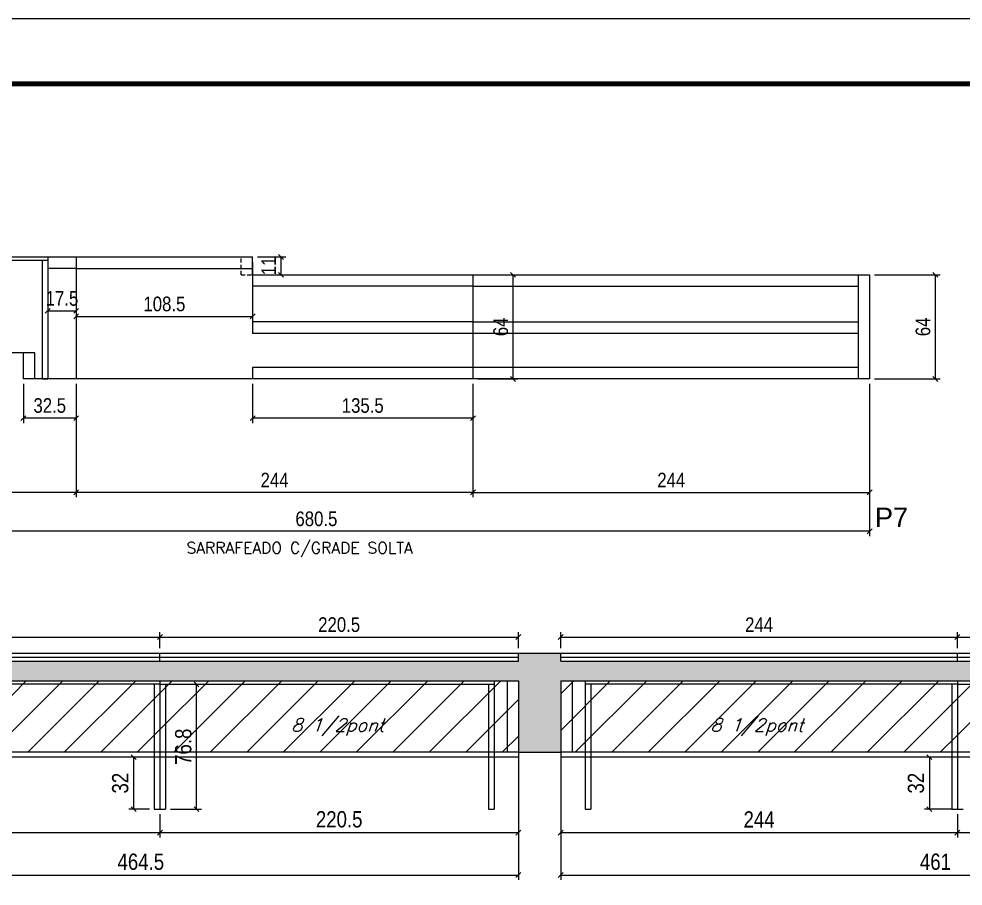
# Model space of a CAD drawing. Extents: x -10448 to -1189, y -11772 to 17235.
# Drawn here: x -10067 to -9486, y 12865 to 13399 of the extents above; entities that cross this region are included whole.
import ezdxf

# ---------------------------------------------------------------- set-up
doc = ezdxf.new("R2010")
doc.units = 0
doc.linetypes.add('DASHED', pattern=[0.75, 0.5, -0.25])
doc.linetypes.add('HIDDEN', pattern=[0.375, 0.25, -0.125])
for name, color, linetype in [('5', 5, 'Continuous'), ('COTA', 241, 'Continuous'), ('Painéis', 200, 'Continuous'), ('Reaproveitamento', 251, 'Continuous'), ('SARR_2.2x7', 40, 'Continuous'), ('SARR_3.5x7', 81, 'Continuous'), ('SARR_EDITAR', 141, 'Continuous'), ('texto', 7, 'Continuous')]:
    doc.layers.add(name, color=color, linetype=linetype)
doc.layers.add('Folhas', color=255, linetype='Continuous', lineweight=9)
doc.layers.add('SARRAFO DE PRESSAO', color=251, linetype='DASHED', lineweight=9)
doc.styles.add('COTA TECNICA', font='techl___.ttf', dxfattribs={"height": 10})
doc.styles.add('COTA TECNICA-50', font='techl___.ttf', dxfattribs={"height": 9})
doc.styles.add('Romans', font='romans.shx')
doc.styles.get("Standard").update_dxf_attribs({"font": 'arial.ttf'})
doc.dimstyles.new('COTA PAINEL-50', dxfattribs={"dimtxt": 9, "dimasz": 3, "dimexe": 3, "dimexo": 3, "dimgap": 3, "dimtad": 1, "dimdec": 1, "dimzin": 12, "dimdsep": 46, "dimtxsty": 'COTA TECNICA-50', "dimblk1": 'OBLIQUE', "dimblk2": 'OBLIQUE', "dimsah": 1, "dimcen": 0.9, "dimclrd": 4, "dimclre": 4, "dimclrt": 240, "dimadec": 1, "dimazin": 3, "dimtfac": 1, "dimtdec": 1, "dimtmove": 0, "dimatfit": 3, "dimfxl": 1, "dimtolj": 1, "dimtzin": 12, "dimarcsym": 0})
doc.dimstyles.new('PAINEL', dxfattribs={"dimtxt": 10, "dimasz": 3, "dimexe": 3, "dimexo": 3, "dimgap": 3, "dimtad": 1, "dimdec": 1, "dimzin": 12, "dimdsep": 46, "dimtxsty": 'COTA TECNICA', "dimblk1": 'OBLIQUE', "dimblk2": 'OBLIQUE', "dimsah": 1, "dimcen": 0.9, "dimclrd": 4, "dimclre": 4, "dimclrt": 240, "dimadec": 1, "dimazin": 3, "dimtfac": 1, "dimtdec": 1, "dimtmove": 0, "dimatfit": 3, "dimfxl": 1, "dimtolj": 1, "dimtzin": 12, "dimarcsym": 0})
pattern_1 = [(45, (-139469.283, -18395.978), (-11.2253202, 11.2253202), [])]

# ---------------------------------------------------------------- blocks, each defined once
blk = doc.blocks.new('9999999999')
at = {"layer": 'Folhas'}
blk.add_lwpolyline([(98138.98, 34190.21), (99623.98, 34190.21), (99623.98, 35240.21), (98138.98, 35240.21)], close=True, dxfattribs=at)
at = {"layer": 'Folhas', "color": 30, "const_width": 3}
blk.add_lwpolyline([(98213.98, 34230.21), (99583.98, 34230.21), (99583.98, 35200.21), (98213.98, 35200.21)], close=True, dxfattribs=at)
blk = doc.blocks.new('_Oblique')
at = {"color": 0, "linetype": 'ByBlock', "lineweight": -2}
blk.add_line((-0.5, -0.5), (0.5, 0.5), dxfattribs=at)
blk = doc.blocks.new('*D1134')
at = {"layer": 'COTA', "color": 4, "linetype": 'ByBlock', "lineweight": -2, "transparency": 16777216}
for p, q in [((-10224.17, 12941.44), (-10224.17, 12895.07)), ((-9980.17, 12909.44), (-9980.17, 12895.07)), ((-10224.17, 12898.07), (-9980.17, 12898.07))]:
    blk.add_line(p, q, dxfattribs=at)
at = {"layer": 'Defpoints', "color": 0, "linetype": 'ByBlock', "transparency": 16777216}
for p in [(-10224.17, 12944.44), (-9980.17, 12912.44), (-9980.17, 12898.07)]:
    blk.add_point(p, dxfattribs=at)
at = {"layer": 'COTA', "color": 4, "linetype": 'ByBlock', "lineweight": -2, "transparency": 16777216, "xscale": 3, "yscale": 3, "zscale": 3, "rotation": 180}
blk.add_blockref('_Oblique', (-10224.17, 12898.07), dxfattribs=at)
at = {"layer": 'COTA', "color": 4, "linetype": 'ByBlock', "lineweight": -2, "transparency": 16777216, "xscale": 3, "yscale": 3, "zscale": 3}
blk.add_blockref('_Oblique', (-9980.17, 12898.07), dxfattribs=at)
at = {"layer": 'COTA', "color": 240, "linetype": 'ByBlock', "transparency": 16777216, "insert": (-10102.17, 12906.14), "char_height": 10, "attachment_point": 5, "style": 'COTA TECNICA'}
blk.add_mtext('\\A1;244', dxfattribs=at)
blk = doc.blocks.new('*D1135')
at = {"layer": 'COTA', "color": 4, "linetype": 'ByBlock', "lineweight": -2, "transparency": 16777216}
for p, q in [((-9759.67, 12941.44), (-9759.67, 12895.07)), ((-9980.17, 12909.44), (-9980.17, 12895.07)), ((-9980.17, 12898.07), (-9759.67, 12898.07))]:
    blk.add_line(p, q, dxfattribs=at)
at = {"layer": 'Defpoints', "color": 0, "linetype": 'ByBlock', "transparency": 16777216}
for p in [(-9759.67, 12944.44), (-9980.17, 12912.44), (-9759.67, 12898.07)]:
    blk.add_point(p, dxfattribs=at)
at = {"layer": 'COTA', "color": 4, "linetype": 'ByBlock', "lineweight": -2, "transparency": 16777216, "xscale": 3, "yscale": 3, "zscale": 3, "rotation": 180}
blk.add_blockref('_Oblique', (-9980.17, 12898.07), dxfattribs=at)
at = {"layer": 'COTA', "color": 4, "linetype": 'ByBlock', "lineweight": -2, "transparency": 16777216, "xscale": 3, "yscale": 3, "zscale": 3}
blk.add_blockref('_Oblique', (-9759.67, 12898.07), dxfattribs=at)
at = {"layer": 'COTA', "color": 240, "linetype": 'ByBlock', "transparency": 16777216, "insert": (-9869.92, 12906.18), "char_height": 10, "attachment_point": 5, "style": 'COTA TECNICA'}
blk.add_mtext('\\A1;220.5', dxfattribs=at)
blk = doc.blocks.new('*D27')
at = {"layer": 'COTA', "color": 4, "linetype": 'ByBlock', "lineweight": -2, "transparency": 16777216}
for p, q in [((-10224.17, 12944.44), (-10224.17, 12868.95)), ((-9759.67, 12944.44), (-9759.67, 12868.95)), ((-10224.17, 12871.95), (-9759.67, 12871.95))]:
    blk.add_line(p, q, dxfattribs=at)
at = {"layer": 'Defpoints', "color": 0, "linetype": 'ByBlock', "transparency": 16777216}
for p in [(-10224.17, 12947.44), (-9759.67, 12947.44), (-9759.67, 12871.95)]:
    blk.add_point(p, dxfattribs=at)
at = {"layer": 'COTA', "color": 4, "linetype": 'ByBlock', "lineweight": -2, "transparency": 16777216, "xscale": 3, "yscale": 3, "zscale": 3, "rotation": 180}
blk.add_blockref('_Oblique', (-10224.17, 12871.95), dxfattribs=at)
at = {"layer": 'COTA', "color": 4, "linetype": 'ByBlock', "lineweight": -2, "transparency": 16777216, "xscale": 3, "yscale": 3, "zscale": 3}
blk.add_blockref('_Oblique', (-9759.67, 12871.95), dxfattribs=at)
at = {"layer": 'COTA', "color": 240, "linetype": 'ByBlock', "transparency": 16777216, "insert": (-9991.92, 12880.06), "char_height": 10, "attachment_point": 5, "style": 'COTA TECNICA'}
blk.add_mtext('\\A1;464.5', dxfattribs=at)
blk = doc.blocks.new('*D1136')
at = {"layer": 'COTA', "color": 4, "linetype": 'ByBlock', "lineweight": -2, "transparency": 16777216}
for p, q in [((-9733.67, 12941.44), (-9733.67, 12895.07)), ((-9489.67, 12909.44), (-9489.67, 12895.07)), ((-9733.67, 12898.07), (-9489.67, 12898.07))]:
    blk.add_line(p, q, dxfattribs=at)
at = {"layer": 'Defpoints', "color": 0, "linetype": 'ByBlock', "transparency": 16777216}
for p in [(-9733.67, 12944.44), (-9489.67, 12912.44), (-9489.67, 12898.07)]:
    blk.add_point(p, dxfattribs=at)
at = {"layer": 'COTA', "color": 4, "linetype": 'ByBlock', "lineweight": -2, "transparency": 16777216, "xscale": 3, "yscale": 3, "zscale": 3, "rotation": 180}
blk.add_blockref('_Oblique', (-9733.67, 12898.07), dxfattribs=at)
at = {"layer": 'COTA', "color": 4, "linetype": 'ByBlock', "lineweight": -2, "transparency": 16777216, "xscale": 3, "yscale": 3, "zscale": 3}
blk.add_blockref('_Oblique', (-9489.67, 12898.07), dxfattribs=at)
at = {"layer": 'COTA', "color": 240, "linetype": 'ByBlock', "transparency": 16777216, "insert": (-9611.67, 12906.14), "char_height": 10, "attachment_point": 5, "style": 'COTA TECNICA'}
blk.add_mtext('\\A1;244', dxfattribs=at)
blk = doc.blocks.new('*D1137')
at = {"layer": 'COTA', "color": 4, "linetype": 'ByBlock', "lineweight": -2, "transparency": 16777216}
for p, q in [((-9272.67, 12941.44), (-9272.67, 12895.07)), ((-9489.67, 12909.44), (-9489.67, 12895.07)), ((-9489.67, 12898.07), (-9272.67, 12898.07))]:
    blk.add_line(p, q, dxfattribs=at)
at = {"layer": 'Defpoints', "color": 0, "linetype": 'ByBlock', "transparency": 16777216}
for p in [(-9272.67, 12944.44), (-9489.67, 12912.44), (-9272.67, 12898.07)]:
    blk.add_point(p, dxfattribs=at)
at = {"layer": 'COTA', "color": 4, "linetype": 'ByBlock', "lineweight": -2, "transparency": 16777216, "xscale": 3, "yscale": 3, "zscale": 3, "rotation": 180}
blk.add_blockref('_Oblique', (-9489.67, 12898.07), dxfattribs=at)
at = {"layer": 'COTA', "color": 4, "linetype": 'ByBlock', "lineweight": -2, "transparency": 16777216, "xscale": 3, "yscale": 3, "zscale": 3}
blk.add_blockref('_Oblique', (-9272.67, 12898.07), dxfattribs=at)
at = {"layer": 'COTA', "color": 240, "linetype": 'ByBlock', "transparency": 16777216, "insert": (-9381.17, 12906.14), "char_height": 10, "attachment_point": 5, "style": 'COTA TECNICA'}
blk.add_mtext('\\A1;217', dxfattribs=at)
blk = doc.blocks.new('*D28')
at = {"layer": 'COTA', "color": 4, "linetype": 'ByBlock', "lineweight": -2, "transparency": 16777216}
for p, q in [((-9733.67, 12944.44), (-9733.67, 12868.95)), ((-9272.67, 12944.44), (-9272.67, 12868.95)), ((-9733.67, 12871.95), (-9272.67, 12871.95))]:
    blk.add_line(p, q, dxfattribs=at)
at = {"layer": 'Defpoints', "color": 0, "linetype": 'ByBlock', "transparency": 16777216}
for p in [(-9733.67, 12947.44), (-9272.67, 12947.44), (-9272.67, 12871.95)]:
    blk.add_point(p, dxfattribs=at)
at = {"layer": 'COTA', "color": 4, "linetype": 'ByBlock', "lineweight": -2, "transparency": 16777216, "xscale": 3, "yscale": 3, "zscale": 3, "rotation": 180}
blk.add_blockref('_Oblique', (-9733.67, 12871.95), dxfattribs=at)
at = {"layer": 'COTA', "color": 4, "linetype": 'ByBlock', "lineweight": -2, "transparency": 16777216, "xscale": 3, "yscale": 3, "zscale": 3}
blk.add_blockref('_Oblique', (-9272.67, 12871.95), dxfattribs=at)
at = {"layer": 'COTA', "color": 240, "linetype": 'ByBlock', "transparency": 16777216, "insert": (-9503.17, 12880.06), "char_height": 10, "attachment_point": 5, "style": 'COTA TECNICA'}
blk.add_mtext('\\A1;461', dxfattribs=at)
blk = doc.blocks.new('*D1142')
at = {"layer": 'COTA', "color": 4, "linetype": 'ByBlock', "lineweight": -2, "transparency": 16777216}
for p, q in [((-9492.67, 12944.44), (-9509.91, 12944.44)), ((-9506.91, 12944.44), (-9506.91, 12912.44)), ((-9492.67, 12912.44), (-9509.91, 12912.44))]:
    blk.add_line(p, q, dxfattribs=at)
at = {"layer": 'Defpoints', "color": 0, "linetype": 'ByBlock', "transparency": 16777216}
for p in [(-9489.67, 12944.44), (-9506.91, 12912.44), (-9489.67, 12912.44)]:
    blk.add_point(p, dxfattribs=at)
at = {"layer": 'COTA', "color": 4, "linetype": 'ByBlock', "lineweight": -2, "transparency": 16777216, "xscale": 3, "yscale": 3, "zscale": 3}
for p, rotation in [((-9506.91, 12944.44), 90), ((-9506.91, 12912.44), 270)]:
    blk.add_blockref('_Oblique', p, dxfattribs=dict(at, rotation=rotation))
at = {"layer": 'COTA', "color": 240, "linetype": 'ByBlock', "transparency": 16777216, "insert": (-9515.13, 12928.44), "char_height": 10, "attachment_point": 5, "rotation": 90, "style": 'COTA TECNICA'}
blk.add_mtext('\\A1;32', dxfattribs=at)
blk = doc.blocks.new('*D1144')
at = {"layer": 'COTA', "color": 4, "linetype": 'ByBlock', "lineweight": -2, "transparency": 16777216}
for p, q in [((-9986.67, 12944.44), (-9999.33, 12944.44)), ((-9996.33, 12944.44), (-9996.33, 12912.44)), ((-9986.67, 12912.44), (-9999.33, 12912.44))]:
    blk.add_line(p, q, dxfattribs=at)
at = {"layer": 'Defpoints', "color": 0, "linetype": 'ByBlock', "transparency": 16777216}
for p in [(-9983.67, 12944.44), (-9996.33, 12912.44), (-9983.67, 12912.44)]:
    blk.add_point(p, dxfattribs=at)
at = {"layer": 'COTA', "color": 4, "linetype": 'ByBlock', "lineweight": -2, "transparency": 16777216, "xscale": 3, "yscale": 3, "zscale": 3}
for p, rotation in [((-9996.33, 12944.44), 90), ((-9996.33, 12912.44), 270)]:
    blk.add_blockref('_Oblique', p, dxfattribs=dict(at, rotation=rotation))
at = {"layer": 'COTA', "color": 240, "linetype": 'ByBlock', "transparency": 16777216, "insert": (-10004.55, 12928.44), "char_height": 10, "attachment_point": 5, "rotation": 90, "style": 'COTA TECNICA'}
blk.add_mtext('\\A1;32', dxfattribs=at)
blk = doc.blocks.new('*D1145')
at = {"layer": 'COTA', "color": 4, "linetype": 'ByBlock', "lineweight": -2, "transparency": 16777216}
for p, q in [((-9973.67, 12989.24), (-9954.64, 12989.24)), ((-9957.64, 12912.44), (-9957.64, 12989.24)), ((-9973.67, 12912.44), (-9954.64, 12912.44))]:
    blk.add_line(p, q, dxfattribs=at)
at = {"layer": 'Defpoints', "color": 0, "linetype": 'ByBlock', "transparency": 16777216}
for p in [(-9976.67, 12989.24), (-9957.64, 12989.24), (-9976.67, 12912.44)]:
    blk.add_point(p, dxfattribs=at)
at = {"layer": 'COTA', "color": 4, "linetype": 'ByBlock', "lineweight": -2, "transparency": 16777216, "xscale": 3, "yscale": 3, "zscale": 3}
for p, rotation in [((-9957.64, 12989.24), 90), ((-9957.64, 12912.44), 270)]:
    blk.add_blockref('_Oblique', p, dxfattribs=dict(at, rotation=rotation))
at = {"layer": 'COTA', "color": 240, "linetype": 'ByBlock', "transparency": 16777216, "insert": (-9965.76, 12950.84), "char_height": 10, "attachment_point": 5, "rotation": 90, "style": 'COTA TECNICA'}
blk.add_mtext('\\A1;76.8', dxfattribs=at)
blk = doc.blocks.new('*D1160')
at = {"layer": 'COTA', "color": 4, "linetype": 'ByBlock', "lineweight": -2, "transparency": 16777216}
for p, q in [((-10224.17, 13011.44), (-10224.17, 13021.32)), ((-9980.17, 13011.44), (-9980.17, 13021.32)), ((-10224.17, 13018.32), (-9980.17, 13018.32))]:
    blk.add_line(p, q, dxfattribs=at)
at = {"layer": 'Defpoints', "color": 0, "linetype": 'ByBlock', "transparency": 16777216}
for p in [(-9980.17, 13018.32), (-10224.17, 13008.44), (-9980.17, 13008.44)]:
    blk.add_point(p, dxfattribs=at)
at = {"layer": 'COTA', "color": 4, "linetype": 'ByBlock', "lineweight": -2, "transparency": 16777216, "xscale": 3, "yscale": 3, "zscale": 3, "rotation": 180}
blk.add_blockref('_Oblique', (-10224.17, 13018.32), dxfattribs=at)
at = {"layer": 'COTA', "color": 4, "linetype": 'ByBlock', "lineweight": -2, "transparency": 16777216, "xscale": 3, "yscale": 3, "zscale": 3}
blk.add_blockref('_Oblique', (-9980.17, 13018.32), dxfattribs=at)
at = {"layer": 'COTA', "color": 240, "linetype": 'ByBlock', "transparency": 16777216, "insert": (-10102.17, 13025.89), "char_height": 9, "attachment_point": 5, "style": 'COTA TECNICA-50'}
blk.add_mtext('\\A1;244', dxfattribs=at)
blk = doc.blocks.new('*D1161')
at = {"layer": 'COTA', "color": 4, "linetype": 'ByBlock', "lineweight": -2, "transparency": 16777216}
for p, q in [((-9980.17, 13011.44), (-9980.17, 13021.32)), ((-9759.67, 13011.44), (-9759.67, 13021.32)), ((-9980.17, 13018.32), (-9759.67, 13018.32))]:
    blk.add_line(p, q, dxfattribs=at)
at = {"layer": 'Defpoints', "color": 0, "linetype": 'ByBlock', "transparency": 16777216}
for p in [(-9759.67, 13018.32), (-9980.17, 13008.44), (-9759.67, 13008.44)]:
    blk.add_point(p, dxfattribs=at)
at = {"layer": 'COTA', "color": 4, "linetype": 'ByBlock', "lineweight": -2, "transparency": 16777216, "xscale": 3, "yscale": 3, "zscale": 3, "rotation": 180}
blk.add_blockref('_Oblique', (-9980.17, 13018.32), dxfattribs=at)
at = {"layer": 'COTA', "color": 4, "linetype": 'ByBlock', "lineweight": -2, "transparency": 16777216, "xscale": 3, "yscale": 3, "zscale": 3}
blk.add_blockref('_Oblique', (-9759.67, 13018.32), dxfattribs=at)
at = {"layer": 'COTA', "color": 240, "linetype": 'ByBlock', "transparency": 16777216, "insert": (-9869.92, 13025.92), "char_height": 9, "attachment_point": 5, "style": 'COTA TECNICA-50'}
blk.add_mtext('\\A1;220.5', dxfattribs=at)
blk = doc.blocks.new('*D1162')
at = {"layer": 'COTA', "color": 4, "linetype": 'ByBlock', "lineweight": -2, "transparency": 16777216}
for p, q in [((-9733.67, 13011.44), (-9733.67, 13021.32)), ((-9489.67, 13011.44), (-9489.67, 13021.32)), ((-9733.67, 13018.32), (-9489.67, 13018.32))]:
    blk.add_line(p, q, dxfattribs=at)
at = {"layer": 'Defpoints', "color": 0, "linetype": 'ByBlock', "transparency": 16777216}
for p in [(-9489.67, 13018.32), (-9733.67, 13008.44), (-9489.67, 13008.44)]:
    blk.add_point(p, dxfattribs=at)
at = {"layer": 'COTA', "color": 4, "linetype": 'ByBlock', "lineweight": -2, "transparency": 16777216, "xscale": 3, "yscale": 3, "zscale": 3, "rotation": 180}
blk.add_blockref('_Oblique', (-9733.67, 13018.32), dxfattribs=at)
at = {"layer": 'COTA', "color": 4, "linetype": 'ByBlock', "lineweight": -2, "transparency": 16777216, "xscale": 3, "yscale": 3, "zscale": 3}
blk.add_blockref('_Oblique', (-9489.67, 13018.32), dxfattribs=at)
at = {"layer": 'COTA', "color": 240, "linetype": 'ByBlock', "transparency": 16777216, "insert": (-9611.67, 13025.89), "char_height": 9, "attachment_point": 5, "style": 'COTA TECNICA-50'}
blk.add_mtext('\\A1;244', dxfattribs=at)
blk = doc.blocks.new('*D1163')
at = {"layer": 'COTA', "color": 4, "linetype": 'ByBlock', "lineweight": -2, "transparency": 16777216}
for p, q in [((-9489.67, 13011.44), (-9489.67, 13021.32)), ((-9272.67, 13011.44), (-9272.67, 13021.32)), ((-9489.67, 13018.32), (-9272.67, 13018.32))]:
    blk.add_line(p, q, dxfattribs=at)
at = {"layer": 'Defpoints', "color": 0, "linetype": 'ByBlock', "transparency": 16777216}
for p in [(-9272.67, 13018.32), (-9489.67, 13008.44), (-9272.67, 13008.44)]:
    blk.add_point(p, dxfattribs=at)
at = {"layer": 'COTA', "color": 4, "linetype": 'ByBlock', "lineweight": -2, "transparency": 16777216, "xscale": 3, "yscale": 3, "zscale": 3, "rotation": 180}
blk.add_blockref('_Oblique', (-9489.67, 13018.32), dxfattribs=at)
at = {"layer": 'COTA', "color": 4, "linetype": 'ByBlock', "lineweight": -2, "transparency": 16777216, "xscale": 3, "yscale": 3, "zscale": 3}
blk.add_blockref('_Oblique', (-9272.67, 13018.32), dxfattribs=at)
at = {"layer": 'COTA', "color": 240, "linetype": 'ByBlock', "transparency": 16777216, "insert": (-9381.17, 13025.89), "char_height": 9, "attachment_point": 5, "style": 'COTA TECNICA-50'}
blk.add_mtext('\\A1;217', dxfattribs=at)
blk = doc.blocks.new('*D2209')
at = {"layer": 'COTA', "color": 4, "linetype": 'ByBlock', "lineweight": -2, "transparency": 16777216}
for p, q in [((-10031.67, 13174.08), (-10031.67, 13104.29)), ((-9787.67, 13174.08), (-9787.67, 13104.29)), ((-9787.67, 13107.29), (-10031.67, 13107.29))]:
    blk.add_line(p, q, dxfattribs=at)
at = {"layer": 'Defpoints', "color": 0, "linetype": 'ByBlock', "transparency": 16777216}
for p in [(-10031.67, 13177.08), (-9787.67, 13177.08), (-10031.67, 13107.29)]:
    blk.add_point(p, dxfattribs=at)
at = {"layer": 'COTA', "color": 4, "linetype": 'ByBlock', "lineweight": -2, "transparency": 16777216, "xscale": 3, "yscale": 3, "zscale": 3, "rotation": 180}
blk.add_blockref('_Oblique', (-10031.67, 13107.29), dxfattribs=at)
at = {"layer": 'COTA', "color": 4, "linetype": 'ByBlock', "lineweight": -2, "transparency": 16777216, "xscale": 3, "yscale": 3, "zscale": 3}
blk.add_blockref('_Oblique', (-9787.67, 13107.29), dxfattribs=at)
at = {"layer": 'COTA', "color": 240, "linetype": 'ByBlock', "transparency": 16777216, "insert": (-9909.67, 13114.85), "char_height": 9, "attachment_point": 5, "style": 'COTA TECNICA-50'}
blk.add_mtext('\\A1;244', dxfattribs=at)
blk = doc.blocks.new('*D2210')
at = {"layer": 'COTA', "color": 4, "linetype": 'ByBlock', "lineweight": -2, "transparency": 16777216}
for p, q in [((-9787.67, 13174.08), (-9787.67, 13104.29)), ((-9543.67, 13174.08), (-9543.67, 13104.29)), ((-9787.67, 13107.29), (-9543.67, 13107.29))]:
    blk.add_line(p, q, dxfattribs=at)
at = {"layer": 'Defpoints', "color": 0, "linetype": 'ByBlock', "transparency": 16777216}
for p in [(-9787.67, 13177.08), (-9543.67, 13177.08), (-9543.67, 13107.29)]:
    blk.add_point(p, dxfattribs=at)
at = {"layer": 'COTA', "color": 4, "linetype": 'ByBlock', "lineweight": -2, "transparency": 16777216, "xscale": 3, "yscale": 3, "zscale": 3, "rotation": 180}
blk.add_blockref('_Oblique', (-9787.67, 13107.29), dxfattribs=at)
at = {"layer": 'COTA', "color": 4, "linetype": 'ByBlock', "lineweight": -2, "transparency": 16777216, "xscale": 3, "yscale": 3, "zscale": 3}
blk.add_blockref('_Oblique', (-9543.67, 13107.29), dxfattribs=at)
at = {"layer": 'COTA', "color": 240, "linetype": 'ByBlock', "transparency": 16777216, "insert": (-9665.67, 13114.85), "char_height": 9, "attachment_point": 5, "style": 'COTA TECNICA-50'}
blk.add_mtext('\\A1;244', dxfattribs=at)
blk = doc.blocks.new('*D2211')
at = {"layer": 'COTA', "color": 4, "linetype": 'ByBlock', "lineweight": -2, "transparency": 16777216}
for p, q in [((-10224.17, 13174.08), (-10224.17, 13080.36)), ((-9543.67, 13174.08), (-9543.67, 13080.36)), ((-9543.67, 13083.36), (-10224.17, 13083.36))]:
    blk.add_line(p, q, dxfattribs=at)
at = {"layer": 'Defpoints', "color": 0, "linetype": 'ByBlock', "transparency": 16777216}
for p in [(-10224.17, 13177.08), (-9543.67, 13177.08), (-10224.17, 13083.36)]:
    blk.add_point(p, dxfattribs=at)
at = {"layer": 'COTA', "color": 4, "linetype": 'ByBlock', "lineweight": -2, "transparency": 16777216, "xscale": 3, "yscale": 3, "zscale": 3, "rotation": 180}
blk.add_blockref('_Oblique', (-10224.17, 13083.36), dxfattribs=at)
at = {"layer": 'COTA', "color": 4, "linetype": 'ByBlock', "lineweight": -2, "transparency": 16777216, "xscale": 3, "yscale": 3, "zscale": 3}
blk.add_blockref('_Oblique', (-9543.67, 13083.36), dxfattribs=at)
at = {"layer": 'COTA', "color": 240, "linetype": 'ByBlock', "transparency": 16777216, "insert": (-9883.92, 13090.98), "char_height": 9, "attachment_point": 5, "style": 'COTA TECNICA-50'}
blk.add_mtext('\\A1;680.5', dxfattribs=at)
blk = doc.blocks.new('*D2216')
at = {"layer": 'COTA', "color": 4, "linetype": 'ByBlock', "lineweight": -2, "transparency": 16777216}
for p, q in [((-10049.17, 13242.08), (-10049.17, 13215.92)), ((-10031.67, 13242.08), (-10031.67, 13215.92)), ((-10049.17, 13218.92), (-10031.67, 13218.92))]:
    blk.add_line(p, q, dxfattribs=at)
at = {"layer": 'Defpoints', "color": 0, "linetype": 'ByBlock', "transparency": 16777216}
for p in [(-10049.17, 13245.08), (-10031.67, 13245.08), (-10031.67, 13218.92)]:
    blk.add_point(p, dxfattribs=at)
at = {"layer": 'COTA', "color": 4, "linetype": 'ByBlock', "lineweight": -2, "transparency": 16777216, "xscale": 3, "yscale": 3, "zscale": 3, "rotation": 180}
blk.add_blockref('_Oblique', (-10049.17, 13218.92), dxfattribs=at)
at = {"layer": 'COTA', "color": 4, "linetype": 'ByBlock', "lineweight": -2, "transparency": 16777216, "xscale": 3, "yscale": 3, "zscale": 3}
blk.add_blockref('_Oblique', (-10031.67, 13218.92), dxfattribs=at)
at = {"layer": 'COTA', "color": 240, "linetype": 'ByBlock', "transparency": 16777216, "insert": (-10040.42, 13226.51), "char_height": 9, "attachment_point": 5, "style": 'COTA TECNICA-50'}
blk.add_mtext('\\A1;17.5', dxfattribs=at)
blk = doc.blocks.new('*D2218')
at = {"layer": 'COTA', "color": 4, "linetype": 'ByBlock', "lineweight": -2, "transparency": 16777216}
for p, q in [((-9784.67, 13241.08), (-9759.95, 13241.08)), ((-9762.95, 13177.08), (-9762.95, 13241.08)), ((-9784.67, 13177.08), (-9759.95, 13177.08))]:
    blk.add_line(p, q, dxfattribs=at)
at = {"layer": 'Defpoints', "color": 0, "linetype": 'ByBlock', "transparency": 16777216}
for p in [(-9787.67, 13241.08), (-9762.95, 13241.08), (-9787.67, 13177.08)]:
    blk.add_point(p, dxfattribs=at)
at = {"layer": 'COTA', "color": 4, "linetype": 'ByBlock', "lineweight": -2, "transparency": 16777216, "xscale": 3, "yscale": 3, "zscale": 3}
for p, rotation in [((-9762.95, 13241.08), 90), ((-9762.95, 13177.08), 270)]:
    blk.add_blockref('_Oblique', p, dxfattribs=dict(at, rotation=rotation))
at = {"layer": 'COTA', "color": 240, "linetype": 'ByBlock', "transparency": 16777216, "insert": (-9770.54, 13209.08), "char_height": 9, "attachment_point": 5, "rotation": 90, "style": 'COTA TECNICA-50'}
blk.add_mtext('\\A1;64', dxfattribs=at)
blk = doc.blocks.new('*D2212')
at = {"layer": 'COTA', "color": 4, "linetype": 'ByBlock', "lineweight": -2, "transparency": 16777216}
for p, q in [((-9923.17, 13174.08), (-9923.17, 13149.96)), ((-9787.67, 13174.08), (-9787.67, 13149.96)), ((-9787.67, 13152.96), (-9923.17, 13152.96))]:
    blk.add_line(p, q, dxfattribs=at)
at = {"layer": 'Defpoints', "color": 0, "linetype": 'ByBlock', "transparency": 16777216}
for p in [(-9923.17, 13177.08), (-9787.67, 13177.08), (-9923.17, 13152.96)]:
    blk.add_point(p, dxfattribs=at)
at = {"layer": 'COTA', "color": 4, "linetype": 'ByBlock', "lineweight": -2, "transparency": 16777216, "xscale": 3, "yscale": 3, "zscale": 3, "rotation": 180}
blk.add_blockref('_Oblique', (-9923.17, 13152.96), dxfattribs=at)
at = {"layer": 'COTA', "color": 4, "linetype": 'ByBlock', "lineweight": -2, "transparency": 16777216, "xscale": 3, "yscale": 3, "zscale": 3}
blk.add_blockref('_Oblique', (-9787.67, 13152.96), dxfattribs=at)
at = {"layer": 'COTA', "color": 240, "linetype": 'ByBlock', "transparency": 16777216, "insert": (-9855.42, 13160.66), "char_height": 9, "attachment_point": 5, "style": 'COTA TECNICA-50'}
blk.add_mtext('\\A1;135.5', dxfattribs=at)
blk = doc.blocks.new('*D2213')
at = {"layer": 'COTA', "color": 4, "linetype": 'ByBlock', "lineweight": -2, "transparency": 16777216}
for p, q in [((-10224.17, 13174.08), (-10224.17, 13104.29)), ((-10031.67, 13174.08), (-10031.67, 13104.29)), ((-10031.67, 13107.29), (-10224.17, 13107.29))]:
    blk.add_line(p, q, dxfattribs=at)
at = {"layer": 'Defpoints', "color": 0, "linetype": 'ByBlock', "transparency": 16777216}
for p in [(-10224.17, 13177.08), (-10031.67, 13177.08), (-10224.17, 13107.29)]:
    blk.add_point(p, dxfattribs=at)
at = {"layer": 'COTA', "color": 4, "linetype": 'ByBlock', "lineweight": -2, "transparency": 16777216, "xscale": 3, "yscale": 3, "zscale": 3, "rotation": 180}
blk.add_blockref('_Oblique', (-10224.17, 13107.29), dxfattribs=at)
at = {"layer": 'COTA', "color": 4, "linetype": 'ByBlock', "lineweight": -2, "transparency": 16777216, "xscale": 3, "yscale": 3, "zscale": 3}
blk.add_blockref('_Oblique', (-10031.67, 13107.29), dxfattribs=at)
at = {"layer": 'COTA', "color": 240, "linetype": 'ByBlock', "transparency": 16777216, "insert": (-10127.92, 13114.91), "char_height": 9, "attachment_point": 5, "style": 'COTA TECNICA-50'}
blk.add_mtext('\\A1;192.5', dxfattribs=at)
blk = doc.blocks.new('*D2214')
at = {"layer": 'COTA', "color": 4, "linetype": 'ByBlock', "lineweight": -2, "transparency": 16777216}
for p, q in [((-10064.17, 13174.08), (-10064.17, 13149.96)), ((-10031.67, 13174.08), (-10031.67, 13149.96)), ((-10031.67, 13152.96), (-10064.17, 13152.96))]:
    blk.add_line(p, q, dxfattribs=at)
at = {"layer": 'Defpoints', "color": 0, "linetype": 'ByBlock', "transparency": 16777216}
for p in [(-10064.17, 13177.08), (-10031.67, 13177.08), (-10064.17, 13152.96)]:
    blk.add_point(p, dxfattribs=at)
at = {"layer": 'COTA', "color": 4, "linetype": 'ByBlock', "lineweight": -2, "transparency": 16777216, "xscale": 3, "yscale": 3, "zscale": 3, "rotation": 180}
blk.add_blockref('_Oblique', (-10064.17, 13152.96), dxfattribs=at)
at = {"layer": 'COTA', "color": 4, "linetype": 'ByBlock', "lineweight": -2, "transparency": 16777216, "xscale": 3, "yscale": 3, "zscale": 3}
blk.add_blockref('_Oblique', (-10031.67, 13152.96), dxfattribs=at)
at = {"layer": 'COTA', "color": 240, "linetype": 'ByBlock', "transparency": 16777216, "insert": (-10047.92, 13160.66), "char_height": 9, "attachment_point": 5, "style": 'COTA TECNICA-50'}
blk.add_mtext('\\A1;32.5', dxfattribs=at)
blk = doc.blocks.new('*D2220')
at = {"layer": 'COTA', "color": 4, "linetype": 'ByBlock', "lineweight": -2, "transparency": 16777216}
for p, q in [((-9920.17, 13252.08), (-9902.71, 13252.08)), ((-9905.71, 13252.08), (-9905.71, 13241.08)), ((-9920.17, 13241.08), (-9902.71, 13241.08))]:
    blk.add_line(p, q, dxfattribs=at)
at = {"layer": 'Defpoints', "color": 0, "linetype": 'ByBlock', "transparency": 16777216}
for p in [(-9923.17, 13252.08), (-9923.17, 13241.08), (-9905.71, 13241.08)]:
    blk.add_point(p, dxfattribs=at)
at = {"layer": 'COTA', "color": 4, "linetype": 'ByBlock', "lineweight": -2, "transparency": 16777216, "xscale": 3, "yscale": 3, "zscale": 3}
for p, rotation in [((-9905.71, 13252.08), 90), ((-9905.71, 13241.08), 270)]:
    blk.add_blockref('_Oblique', p, dxfattribs=dict(at, rotation=rotation))
at = {"layer": 'COTA', "color": 240, "linetype": 'ByBlock', "transparency": 16777216, "insert": (-9913.26, 13246.58), "char_height": 9, "attachment_point": 5, "rotation": 90, "style": 'COTA TECNICA-50'}
blk.add_mtext('\\A1;11', dxfattribs=at)
blk = doc.blocks.new('*D2221')
at = {"layer": 'COTA', "color": 4, "linetype": 'ByBlock', "lineweight": -2, "transparency": 16777216}
for p, q in [((-10031.67, 13249.08), (-10031.67, 13212.5)), ((-9923.17, 13249.08), (-9923.17, 13212.5)), ((-10031.67, 13215.5), (-9923.17, 13215.5))]:
    blk.add_line(p, q, dxfattribs=at)
at = {"layer": 'Defpoints', "color": 0, "linetype": 'ByBlock', "transparency": 16777216}
for p in [(-10031.67, 13252.08), (-9923.17, 13252.08), (-9923.17, 13215.5)]:
    blk.add_point(p, dxfattribs=at)
at = {"layer": 'COTA', "color": 4, "linetype": 'ByBlock', "lineweight": -2, "transparency": 16777216, "xscale": 3, "yscale": 3, "zscale": 3, "rotation": 180}
blk.add_blockref('_Oblique', (-10031.67, 13215.5), dxfattribs=at)
at = {"layer": 'COTA', "color": 4, "linetype": 'ByBlock', "lineweight": -2, "transparency": 16777216, "xscale": 3, "yscale": 3, "zscale": 3}
blk.add_blockref('_Oblique', (-9923.17, 13215.5), dxfattribs=at)
at = {"layer": 'COTA', "color": 240, "linetype": 'ByBlock', "transparency": 16777216, "insert": (-9977.42, 13223.12), "char_height": 9, "attachment_point": 5, "style": 'COTA TECNICA-50'}
blk.add_mtext('\\A1;108.5', dxfattribs=at)
blk = doc.blocks.new('*D2215')
at = {"layer": 'COTA', "color": 4, "linetype": 'ByBlock', "lineweight": -2, "transparency": 16777216}
for p, q in [((-9540.67, 13241.08), (-9500.23, 13241.08)), ((-9503.23, 13177.08), (-9503.23, 13241.08)), ((-9540.67, 13177.08), (-9500.23, 13177.08))]:
    blk.add_line(p, q, dxfattribs=at)
at = {"layer": 'Defpoints', "color": 0, "linetype": 'ByBlock', "transparency": 16777216}
for p in [(-9543.67, 13241.08), (-9503.23, 13241.08), (-9543.67, 13177.08)]:
    blk.add_point(p, dxfattribs=at)
at = {"layer": 'COTA', "color": 4, "linetype": 'ByBlock', "lineweight": -2, "transparency": 16777216, "xscale": 3, "yscale": 3, "zscale": 3}
for p, rotation in [((-9503.23, 13241.08), 90), ((-9503.23, 13177.08), 270)]:
    blk.add_blockref('_Oblique', p, dxfattribs=dict(at, rotation=rotation))
at = {"layer": 'COTA', "color": 240, "linetype": 'ByBlock', "transparency": 16777216, "insert": (-9510.82, 13209.08), "char_height": 9, "attachment_point": 5, "rotation": 90, "style": 'COTA TECNICA-50'}
blk.add_mtext('\\A1;64', dxfattribs=at)

msp = doc.modelspace()

# ---------------------------------------------------------------- hatches: boundary and pattern name
at = {"layer": 'COTA', "linetype": 'ByBlock'}
h = msp.add_hatch(dxfattribs=at)
h.set_pattern_fill('AR-CONC', color=256, scale=0.03)
h.set_pattern_definition([(50, (-139469.2827, -18395.9775), (5.46554007, -0.47817257), [0.5715, -6.2865]), (355, (-139469.2827, -18395.9775), (-1.05730264, 5.73170536), [0.4572, -5.02921753]), (100.4514447, (-139468.827, -18396.0174), (4.40823741, 5.25353256), [0.48570026, -5.34270734]), (46.1842, (-139469.283, -18394.4535), (8.13237123, -1.26126984), [0.85725, -9.42975]), (96.6355576, (-139468.605, -18394.559), (7.122124, 7.42278374), [0.7285507, -8.01406824]), (351.184151, (-139469.283, -18394.4535), (7.122124, 7.42278374), [0.685799, -7.54379196]), (21, (-139468.5207, -18394.8345), (4.54843174, -3.06795595), [0.5715, -6.2865]), (326, (-139468.5207, -18394.8345), (1.85406085, 5.52563898), [0.4572, -5.0292]), (71.451445, (-139468.1417, -18395.09), (6.40249258, 2.45768307), [0.48570026, -5.34269813]), (37.5, (-139469.2827, -18395.9775), (0.092658098, 2.536651166), [0, -4.96824, 0, -5.1054, 0, -5.04825]), (7.5, (-139469.2827, -18395.9775), (2.004589875, 3.005417245), [0, -2.91084, 0, -4.85394, 0, -1.92405]), (327.5, (-139470.982, -18395.9775), (4.067717855, -0.17186232), [0, -1.905, 0, -5.9436, 0, -7.8867]), (317.5, (-139471.744, -18395.9775), (4.44387544, 0.76279473), [0, -2.4765, 0, -3.94716, 0, -5.6007])])
h.paths.add_polyline_path([(-9733.67, 12991.44), (-9272.67, 12991.44), (-9272.67, 13003.44), (-9733.67, 13003.44), (-9733.67, 13008.44), (-9759.67, 13008.44), (-9759.67, 13003.44), (-10224.17, 13003.44), (-10224.17, 12991.44), (-9759.67, 12991.44), (-9759.67, 12947.44), (-9733.67, 12947.44)])
at = {"layer": 'Reaproveitamento', "linetype": 'ByBlock'}
h = msp.add_hatch(dxfattribs=at)
h.set_pattern_fill('ANSI31', color=256, scale=5)
h.set_pattern_definition(pattern_1)
h.paths.add_polyline_path([(-9980.17, 12947.44), (-9980.17, 12991.44), (-10224.17, 12991.44), (-10224.17, 12947.44)])
h = msp.add_hatch(dxfattribs=at)
h.set_pattern_fill('ANSI31', color=256, scale=5)
h.set_pattern_definition(pattern_1)
h.paths.add_polyline_path([(-9980.17, 12991.44), (-9980.17, 12947.44), (-9759.67, 12947.44), (-9759.67, 12991.44)])
h = msp.add_hatch(dxfattribs=at)
h.set_pattern_fill('ANSI31', color=256, scale=5)
h.set_pattern_definition(pattern_1)
h.paths.add_polyline_path([(-9733.67, 12991.44), (-9733.67, 12947.44), (-9489.67, 12947.44), (-9489.67, 12991.44)])
h = msp.add_hatch(dxfattribs=at)
h.set_pattern_fill('ANSI31', color=256, scale=5)
h.set_pattern_definition(pattern_1)
h.paths.add_polyline_path([(-9489.67, 12991.44), (-9489.67, 12947.44), (-9272.67, 12947.44), (-9272.67, 12991.44)])

# ---------------------------------------------------------------- linework, layer by layer
at = {"layer": 'COTA', "linetype": 'ByBlock'}
for p, q in [((-9759.67, 13008.44), (-9733.67, 13008.44)), ((-9759.67, 12947.44), (-9733.67, 12947.44))]:
    msp.add_line(p, q, dxfattribs=at)
at = {"layer": 'Painéis', "linetype": 'Continuous'}
for p, q in [((-10224.17, 13252.08), (-9923.17, 13252.08)), ((-10031.67, 13252.08), (-10031.67, 13177.08)), ((-9923.17, 13241.08), (-9923.17, 13252.08)), ((-9923.17, 13241.08), (-9543.67, 13241.08)), ((-9787.67, 13241.08), (-9787.67, 13177.08)), ((-9543.67, 13241.08), (-9543.67, 13177.08)), ((-10064.17, 13193.08), (-10224.17, 13193.08)), ((-10064.17, 13177.08), (-10064.17, 13193.08)), ((-9543.67, 13177.08), (-10064.17, 13177.08))]:
    msp.add_line(p, q, dxfattribs=at)
at = {"layer": 'Painéis'}
for p, q in [((-10224.17, 13008.44), (-9759.67, 13008.44)), ((-10224.17, 13003.44), (-9759.67, 13003.44)), ((-9733.67, 13008.44), (-9272.67, 13008.44)), ((-9733.67, 13003.44), (-9272.67, 13003.44)), ((-10224.17, 12991.44), (-9759.67, 12991.44)), ((-10224.17, 12991.44), (-9759.67, 12991.44)), ((-9980.17, 12991.44), (-9980.17, 12944.44)), ((-9759.67, 12991.44), (-9759.67, 12944.44)), ((-9733.67, 12991.44), (-9272.67, 12991.44)), ((-9733.67, 12991.44), (-9272.67, 12991.44)), ((-9733.67, 12991.44), (-9733.67, 12944.44)), ((-9489.67, 12991.44), (-9489.67, 12944.44)), ((-9759.67, 12947.44), (-10224.17, 12947.44)), ((-9272.67, 12947.44), (-9733.67, 12947.44)), ((-9759.67, 12944.44), (-10224.17, 12944.44)), ((-9272.67, 12944.44), (-9733.67, 12944.44))]:
    msp.add_line(p, q, dxfattribs=at)
at = {"layer": 'Painéis', "linetype": 'ByBlock'}
for p, q in [((-9980.17, 13003.44), (-9980.17, 13008.44)), ((-9759.67, 13003.44), (-9759.67, 13008.44)), ((-9733.67, 13003.44), (-9733.67, 13008.44)), ((-9489.67, 13003.44), (-9489.67, 13008.44))]:
    msp.add_line(p, q, dxfattribs=at)
at = {"layer": 'SARR_2.2x7', "linetype": 'Continuous'}
for p, q in [((-10049.17, 13249.88), (-10209.17, 13249.88)), ((-10031.67, 13245.08), (-10049.17, 13245.08)), ((-10031.67, 13245.08), (-9923.17, 13245.08)), ((-9923.17, 13241.08), (-9923.17, 13234.08)), ((-9550.67, 13241.08), (-9550.67, 13177.08)), ((-9787.67, 13234.08), (-9923.17, 13234.08)), ((-9923.17, 13212.08), (-9923.17, 13205.08)), ((-9787.67, 13212.08), (-9923.17, 13212.08)), ((-9787.67, 13205.08), (-9923.17, 13205.08)), ((-10057.17, 13193.08), (-10064.17, 13193.08)), ((-10057.17, 13177.08), (-10057.17, 13193.08)), ((-9923.17, 13184.08), (-9923.17, 13177.08)), ((-9787.67, 13184.08), (-9923.17, 13184.08)), ((-9766.67, 12991.44), (-9766.67, 12947.44)), ((-9726.67, 12991.44), (-9726.67, 12947.44)), ((-9980.17, 12989.24), (-10209.17, 12989.24)), ((-9980.17, 12989.24), (-9774.67, 12989.24)), ((-9489.67, 12989.24), (-9718.67, 12989.24)), ((-9489.67, 12989.24), (-9287.67, 12989.24))]:
    msp.add_line(p, q, dxfattribs=at)
at = {"layer": 'SARR_2.2x7', "linetype": 'HIDDEN', "ltscale": 10}
for q in [(-9930.17, 13252.08), (-9923.17, 13241.08)]:
    msp.add_line((-9930.17, 13241.08), q, dxfattribs=at)
at = {"layer": 'SARR_2.2x7', "linetype": 'Continuous'}
for points in [[(-9787.67, 13234.08), (-9550.67, 13234.08)], [(-9787.67, 13212.08), (-9550.67, 13212.08)], [(-9550.67, 13205.08), (-9787.67, 13205.08)], [(-9550.67, 13184.08), (-9787.67, 13184.08)]]:
    msp.add_lwpolyline(points, dxfattribs=at)
at = {"layer": 'SARR_3.5x7'}
for p, q in [((-10052.67, 13249.88), (-10052.67, 13177.08)), ((-10049.17, 13252.08), (-10049.17, 13177.08)), ((-10052.67, 13177.08), (-10049.17, 13177.08)), ((-9774.67, 12991.44), (-9774.67, 12912.44)), ((-9718.67, 12991.44), (-9718.67, 12912.44)), ((-9983.67, 12989.24), (-9983.67, 12912.44)), ((-9976.67, 12989.24), (-9976.67, 12912.44)), ((-9778.17, 12989.24), (-9778.17, 12912.44)), ((-9715.17, 12989.24), (-9715.17, 12912.44)), ((-9493.17, 12989.24), (-9493.17, 12912.44)), ((-9980.17, 12947.44), (-9980.17, 12912.44)), ((-9489.67, 12947.44), (-9489.67, 12912.44)), ((-9983.67, 12912.44), (-9976.67, 12912.44)), ((-9778.17, 12912.44), (-9774.67, 12912.44)), ((-9718.67, 12912.44), (-9715.17, 12912.44)), ((-9493.17, 12912.44), (-9489.67, 12912.44)), ((-9489.67, 12912.44), (-9486.17, 12912.44))]:
    msp.add_line(p, q, dxfattribs=at)
at = {"layer": 'SARR_EDITAR'}
for p, q in [((-10224.17, 13005.94), (-9980.17, 13005.94)), ((-9980.17, 13005.94), (-9759.67, 13005.94)), ((-9733.67, 13005.94), (-9489.67, 13005.94)), ((-9489.67, 13005.94), (-9272.67, 13005.94))]:
    msp.add_line(p, q, dxfattribs=at)

# ---------------------------------------------------------------- block references
at = {"layer": 'SARRAFO DE PRESSAO', "color": 6, "linetype": 'ByBlock'}
msp.add_blockref('9999999999', (-108587.26, -21841.7), dxfattribs=at)

# ---------------------------------------------------------------- texts
at = {"layer": '5', "linetype": 'Continuous'}
msp.add_text('P7', height=12, rotation=0.00004, dxfattribs=at).set_placement((-9540.45, 13085.94))
at = {"layer": 'Painéis', "color": 1, "insert": (-9894.23, 13072.03), "char_height": 7, "attachment_point": 5, "style": 'Romans'}
msp.add_mtext('\\A1;SARRAFEADO C/GRADE SOLTA', dxfattribs=at)
at = {"layer": 'texto', "color": 2, "char_height": 8, "attachment_point": 5, "style": 'Romans'}
for insert in [(-9870.85, 12962.92), (-9613.01, 12962.92)]:
    msp.add_mtext('{\\Q19;\\C256;8 1/2pont}', dxfattribs=dict(at, insert=insert))

# ---------------------------------------------------------------- dimensions: what is measured, and where the dimension line sits
at = {"layer": 'COTA', "linetype": 'ByBlock'}
for base, p1, p2, angle, dimstyle, picture, middle in [((-9905.71, 13241.08), (-9923.17, 13252.08), (-9923.17, 13241.08), 90, 'COTA PAINEL-50', '*D2220', (-9913.26, 13246.58)), ((-9762.95, 13241.08), (-9787.67, 13177.08), (-9787.67, 13241.08), 90, 'COTA PAINEL-50', '*D2218', (-9770.54, 13209.08)), ((-9503.23, 13241.08), (-9543.67, 13177.08), (-9543.67, 13241.08), 90, 'COTA PAINEL-50', '*D2215', (-9510.82, 13209.08)), ((-10224.17, 13107.29), (-10031.67, 13177.08), (-10224.17, 13177.08), 180, 'COTA PAINEL-50', '*D2213', (-10127.92, 13114.91)), ((-10064.17, 13152.96), (-10031.67, 13177.08), (-10064.17, 13177.08), 180, 'COTA PAINEL-50', '*D2214', (-10047.92, 13160.66)), ((-9923.17, 13152.96), (-9787.67, 13177.08), (-9923.17, 13177.08), 180, 'COTA PAINEL-50', '*D2212', (-9855.42, 13160.66)), ((-9957.64, 12989.24), (-9976.67, 12912.44), (-9976.67, 12989.24), 90, 'PAINEL', '*D1145', (-9965.76, 12950.84)), ((-9996.33, 12912.44), (-9983.67, 12944.44), (-9983.67, 12912.44), 90, 'PAINEL', '*D1144', (-10004.55, 12928.44)), ((-9506.91, 12912.44), (-9489.67, 12944.44), (-9489.67, 12912.44), 90, 'PAINEL', '*D1142', (-9515.13, 12928.44))]:
    dim = msp.add_linear_dim(base=base, p1=p1, p2=p2, angle=angle, dimstyle=dimstyle, dxfattribs=at)
    dim.commit()
    dim.dimension.update_dxf_attribs({"geometry": picture, "text_midpoint": middle})
for base, p1, p2, picture, middle in [((-9923.17, 13215.5), (-10031.67, 13252.08), (-9923.17, 13252.08), '*D2221', (-9977.42, 13215.5)), ((-10031.67, 13218.92), (-10049.17, 13245.08), (-10031.67, 13245.08), '*D2216', (-10040.42, 13218.92))]:
    dim = msp.add_linear_dim(base=base, p1=p1, p2=p2, angle=180, dimstyle='COTA PAINEL-50', dxfattribs=at)
    dim.commit()
    dim.dimension.update_dxf_attribs({"geometry": picture, "text_midpoint": middle, "dimtype": 160})
for base, p1, p2, picture, middle in [((-10224.17, 13083.36), (-9543.67, 13177.08), (-10224.17, 13177.08), '*D2211', (-9883.92, 13090.98)), ((-10031.67, 13107.29), (-9787.67, 13177.08), (-10031.67, 13177.08), '*D2209', (-9909.67, 13114.85))]:
    dim = msp.add_linear_dim(base=base, p1=p1, p2=p2, angle=180, dimstyle='COTA PAINEL-50', override={"dimarcsym": 1}, dxfattribs=at)
    dim.commit()
    dim.dimension.update_dxf_attribs({"geometry": picture, "text_midpoint": middle})
dim = msp.add_linear_dim(base=(-9543.67, 13107.29), p1=(-9787.67, 13177.08), p2=(-9543.67, 13177.08), angle=180, dimstyle='COTA PAINEL-50', override={"dimarcsym": 1}, dxfattribs=at)
dim.commit()
dim.dimension.update_dxf_attribs({"geometry": '*D2210', "text_midpoint": (-9665.67, 13107.29), "dimtype": 160})
for base, p1, p2, dimstyle, picture, middle in [((-9980.17, 13018.32), (-10224.17, 13008.44), (-9980.17, 13008.44), 'COTA PAINEL-50', '*D1160', (-10102.17, 13025.89)), ((-9759.67, 12871.95), (-10224.17, 12947.44), (-9759.67, 12947.44), 'PAINEL', '*D27', (-9991.92, 12880.06)), ((-9272.67, 12871.95), (-9733.67, 12947.44), (-9272.67, 12947.44), 'PAINEL', '*D28', (-9503.17, 12880.06)), ((-9980.17, 12898.07), (-10224.17, 12944.44), (-9980.17, 12912.44), 'PAINEL', '*D1134', (-10102.17, 12906.14)), ((-9489.67, 12898.07), (-9733.67, 12944.44), (-9489.67, 12912.44), 'PAINEL', '*D1136', (-9611.67, 12906.14))]:
    dim = msp.add_linear_dim(base=base, p1=p1, p2=p2, dimstyle=dimstyle, dxfattribs=at)
    dim.commit()
    dim.dimension.update_dxf_attribs({"geometry": picture, "text_midpoint": middle})
for base, p1, p2, dimstyle, picture, middle in [((-9759.67, 13018.32), (-9980.17, 13008.44), (-9759.67, 13008.44), 'COTA PAINEL-50', '*D1161', (-9869.92, 13025.92)), ((-9489.67, 13018.32), (-9733.67, 13008.44), (-9489.67, 13008.44), 'COTA PAINEL-50', '*D1162', (-9611.67, 13025.89)), ((-9272.67, 13018.32), (-9489.67, 13008.44), (-9272.67, 13008.44), 'COTA PAINEL-50', '*D1163', (-9381.17, 13025.89)), ((-9759.67, 12898.07), (-9980.17, 12912.44), (-9759.67, 12944.44), 'PAINEL', '*D1135', (-9869.92, 12906.18)), ((-9272.67, 12898.07), (-9489.67, 12912.44), (-9272.67, 12944.44), 'PAINEL', '*D1137', (-9381.17, 12906.14))]:
    dim = msp.add_linear_dim(base=base, p1=p1, p2=p2, dimstyle=dimstyle, override={"dimtmove": 1}, dxfattribs=at)
    dim.commit()
    dim.dimension.update_dxf_attribs({"geometry": picture, "text_midpoint": middle})

doc.saveas('drawing.dxf')
